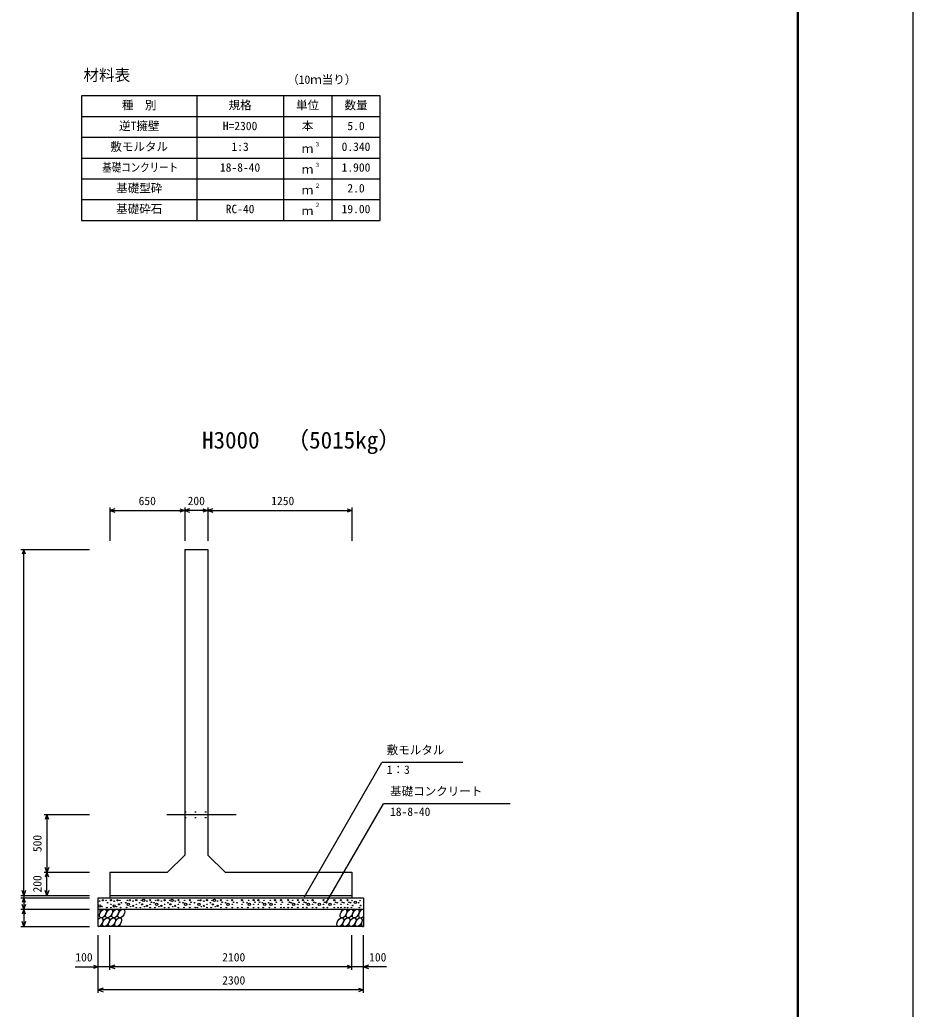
# Model space of a CAD drawing. Units: millimetres, scale not verified. Extents: x -42000 to 42000, y -14850 to 14850.
# Drawn here: x 34253 to 42000, y -9221 to -642 of the extents above; entities that cross this region are included whole.
import ezdxf
from ezdxf.enums import TextEntityAlignment as Align

# ---------------------------------------------------------------- set-up
doc = ezdxf.new("R2010")
doc.units = ezdxf.units.MM
doc.header["$LTSCALE"] = 50
doc.linetypes.add('DOTTED', pattern=[1.75, 0.25, -1.5])
doc.linetypes.add('LONG_DASHED_DOTTED', pattern=[15.25, 12, -1.5, 0.25, -1.5])
for name, color, linetype, lineweight in [('0-0_CENTER', 7, 'LONG_DASHED_DOTTED', 25), ('0-1_DIM', 7, 'Continuous', 25), ('0-2_Defpoints', 5, 'Continuous', 25), ('0-3_HATCH', 6, 'Continuous', 25), ('0-4_HYO', 3, 'Continuous', 25), ('0-5_HYO2', 4, 'Continuous', 25), ('0-6_OUTLINE', 1, 'Continuous', 25), ('0-7_OUTLINE2', 4, 'DOTTED', 25), ('0-8_TXT', 7, 'Continuous', 25), ('0-9_WAKU', 3, 'Continuous', 25)]:
    doc.layers.add(name, color=color, linetype=linetype, lineweight=lineweight)
doc.styles.add('ＭＳ ゴシック', font='')
doc.styles.get('ＭＳ ゴシック').set_extended_font_data('MS Gothic')

msp = doc.modelspace()

# ---------------------------------------------------------------- linework, layer by layer
at = {"layer": '0-0_CENTER'}
msp.add_line((35529.23, -7534.23), (36164.23, -7534.23), dxfattribs=at)
at = {"layer": '0-1_DIM'}
for p, q in [((35033.84, -4872.34), (35033.84, -5159.23)), ((35683.84, -4872.34), (35683.84, -5159.23)), ((35883.84, -4872.34), (35883.84, -5159.23)), ((37133.84, -4872.34), (37133.84, -5159.23)), ((35033.84, -4897.34), (35683.84, -4897.34)), ((35883.84, -4897.34), (35683.84, -4897.34)), ((35883.84, -4897.34), (37133.84, -4897.34)), ((34263.84, -5234.23), (34858.84, -5234.23)), ((34288.84, -8234.23), (34288.84, -5234.23)), ((36720.99, -8245.55), (37392.26, -7082.88)), ((38094.67, -7082.88), (37392.26, -7082.88)), ((36910.47, -8299.95), (37406.74, -7440.39)), ((38506.28, -7440.39), (37406.74, -7440.39)), ((34463.84, -7534.23), (34858.84, -7534.23)), ((34488.84, -7534.23), (34488.84, -8034.23)), ((34463.84, -8034.23), (34858.84, -8034.23)), ((34488.84, -8234.23), (34488.84, -8034.23)), ((34263.84, -8234.23), (34858.84, -8234.23)), ((34288.84, -8234.23), (34288.84, -8254.23)), ((34263.84, -8254.23), (34858.84, -8254.23)), ((34288.84, -8254.23), (34288.84, -8354.23)), ((34263.84, -8354.23), (34858.84, -8354.23)), ((34288.84, -8354.23), (34288.84, -8504.23)), ((34263.84, -8504.23), (34858.84, -8504.23)), ((34933.84, -9079.23), (34933.84, -8579.23)), ((35033.84, -8879.23), (35033.84, -8579.23)), ((37133.84, -8879.23), (37133.84, -8579.23)), ((37133.84, -8879.23), (37133.84, -8579.23)), ((37233.84, -9079.23), (37233.84, -8579.23)), ((34734.29, -8854.23), (34933.84, -8854.23)), ((35033.84, -8854.23), (34933.84, -8854.23)), ((37133.84, -8854.23), (35033.84, -8854.23)), ((37233.84, -8854.23), (37133.84, -8854.23)), ((37433.38, -8854.23), (37233.84, -8854.23)), ((37233.84, -9054.23), (34933.84, -9054.23))]:
    msp.add_line(p, q, dxfattribs=at)
for points in [[(35076.13, -4881.95), (35033.84, -4897.34), (35076.13, -4912.73)], [(35641.55, -4881.95), (35683.84, -4897.34), (35641.55, -4912.73)], [(35726.13, -4881.95), (35683.84, -4897.34), (35726.13, -4912.73)], [(35841.55, -4881.95), (35883.84, -4897.34), (35841.55, -4912.73)], [(35926.13, -4881.95), (35883.84, -4897.34), (35926.13, -4912.73)], [(37091.55, -4881.95), (37133.84, -4897.34), (37091.55, -4912.73)], [(34304.23, -5276.52), (34288.84, -5234.23), (34273.45, -5276.52)], [(34504.23, -7576.52), (34488.84, -7534.23), (34473.45, -7576.52)], [(34504.23, -7991.95), (34488.84, -8034.23), (34473.45, -7991.95)], [(34504.23, -8076.52), (34488.84, -8034.23), (34473.45, -8076.52)], [(34304.23, -8191.95), (34288.84, -8234.23), (34273.45, -8191.95)], [(34504.23, -8191.95), (34488.84, -8234.23), (34473.45, -8191.95)], [(34304.23, -8296.52), (34288.84, -8254.23), (34273.45, -8296.52)], [(34304.23, -8311.95), (34288.84, -8354.23), (34273.45, -8311.95)], [(34304.23, -8396.52), (34288.84, -8354.23), (34273.45, -8396.52)], [(34304.23, -8461.95), (34288.84, -8504.23), (34273.45, -8461.95)], [(34891.55, -8838.84), (34933.84, -8854.23), (34891.55, -8869.62)], [(35076.13, -8838.84), (35033.84, -8854.23), (35076.13, -8869.62)], [(37091.55, -8838.84), (37133.84, -8854.23), (37091.55, -8869.62)], [(37276.13, -8838.84), (37233.84, -8854.23), (37276.13, -8869.62)], [(34976.13, -9038.84), (34933.84, -9054.23), (34976.13, -9069.62)], [(37191.55, -9038.84), (37233.84, -9054.23), (37191.55, -9069.62)]]:
    msp.add_lwpolyline(points, dxfattribs=at)
at = {"layer": '0-2_Defpoints'}
msp.add_lwpolyline([(0, -14850), (42000, -14850), (42000, 14850), (0, 14850)], close=True, dxfattribs=at)
at = {"layer": '0-3_HATCH'}
for centre, radius in [((34945.74, -8325.2), 10), ((34945.74, -8284.06), 2.5), ((34973.78, -8277.05), 5), ((35000.91, -8277.05), 2.5), ((35014.93, -8298.07), 2.5), ((35043.81, -8276.18), 5), ((35043.81, -8312.07), 2.5), ((35071.85, -8325.2), 10), ((35071.85, -8284.06), 2.5), ((35099.88, -8277.05), 5), ((35113.9, -8312.07), 5), ((35120.91, -8277.05), 2.5), ((35134.93, -8298.07), 2.5), ((35172.75, -8298.07), 2.5), ((35193.78, -8312.07), 10), ((35186.77, -8277.05), 2.5), ((35207.8, -8277.05), 5), ((35235.83, -8325.2), 5), ((35235.83, -8284.06), 2.5), ((35263.87, -8276.18), 5), ((35263.87, -8312.07), 2.5), ((35292.75, -8298.07), 2.5), ((35306.77, -8277.05), 2.5), ((35313.78, -8312.07), 5), ((35327.8, -8277.05), 10), ((35355.83, -8325.2), 5), ((35355.83, -8284.06), 2.5), ((35383.87, -8276.18), 5), ((35383.87, -8312.07), 2.5), ((35395.21, -8293.75), 2.5), ((35417.97, -8298.07), 2.5), ((35439, -8312.07), 10), ((35431.99, -8277.05), 2.5), ((35453.02, -8277.05), 5), ((35481.06, -8325.2), 5), ((35481.06, -8284.06), 2.5), ((35509.1, -8276.18), 5), ((35509.1, -8312.07), 2.5), ((35537.97, -8298.07), 2.5), ((35551.99, -8277.05), 2.5), ((35559, -8312.07), 5), ((35573.02, -8277.05), 10), ((35601.06, -8325.2), 5), ((35601.06, -8284.06), 2.5), ((35629.1, -8276.18), 5), ((35629.1, -8312.07), 2.5), ((35640.44, -8293.75), 2.5), ((35669.9, -8298.07), 2.5), ((35690.93, -8312.07), 10), ((35683.92, -8277.05), 2.5), ((35727.54, -8276.18), 5), ((35727.54, -8312.07), 2.5), ((35738.88, -8293.75), 2.5), ((35768.34, -8298.07), 2.5), ((35807.06, -8312.07), 10), ((35800.05, -8277.05), 2.5), ((35821.08, -8277.05), 5), ((35849.12, -8325.2), 5), ((35849.12, -8284.06), 2.5), ((35877.16, -8276.18), 5), ((35877.16, -8312.07), 2.5), ((35906.03, -8298.07), 2.5), ((35920.05, -8277.05), 2.5), ((35927.06, -8312.07), 5), ((35941.08, -8277.05), 10), ((35969.12, -8325.2), 5), ((35969.12, -8284.06), 2.5), ((35997.16, -8276.18), 5), ((35997.16, -8312.07), 2.5), ((36008.5, -8293.75), 2.5), ((36037.96, -8298.07), 2.5), ((36058.99, -8312.07), 10), ((36051.97, -8277.05), 2.5), ((36095.59, -8276.18), 5), ((36095.59, -8312.07), 2.5), ((36106.93, -8293.75), 2.5), ((36136.39, -8298.07), 2.5), ((36180.19, -8276.18), 5), ((36180.19, -8312.07), 2.5), ((36191.53, -8293.75), 2.5), ((36223.55, -8298.07), 2.5), ((36244.58, -8312.07), 10), ((36237.57, -8277.05), 2.5), ((36281.19, -8276.18), 5), ((36281.19, -8312.07), 2.5), ((36292.53, -8293.75), 2.5), ((36322.31, -8276.18), 5), ((36322.31, -8312.07), 2.5), ((36333.65, -8293.75), 2.5), ((36356.83, -8298.07), 2.5), ((36377.86, -8312.07), 10), ((36370.84, -8277.05), 2.5), ((36411.26, -8298.07), 2.5), ((36432.29, -8312.07), 10), ((36425.28, -8277.05), 2.5), ((36466.4, -8276.18), 5), ((36466.4, -8312.07), 2.5), ((36477.73, -8293.75), 2.5), ((36517.95, -8276.18), 5), ((36517.95, -8312.07), 2.5), ((36529.29, -8293.75), 2.5), ((36580.75, -8276.18), 5), ((36580.75, -8312.07), 2.5), ((36592.09, -8293.75), 2.5), ((36606.56, -8298.07), 2.5), ((36627.59, -8312.07), 10), ((36620.57, -8277.05), 2.5), ((36663.97, -8276.18), 5), ((36663.97, -8312.07), 2.5), ((36675.31, -8293.75), 2.5), ((36708.73, -8276.18), 5), ((36708.73, -8312.07), 2.5), ((36720.07, -8293.75), 2.5), ((36734.53, -8298.07), 2.5), ((36755.56, -8312.07), 10), ((36748.55, -8277.05), 2.5), ((36792.67, -8276.18), 5), ((36792.67, -8312.07), 2.5), ((36804.01, -8293.75), 2.5), ((36818.48, -8298.07), 2.5), ((36849.91, -8312.07), 10), ((36887.03, -8276.18), 5), ((36887.03, -8312.07), 2.5), ((36898.36, -8293.75), 2.5), ((36912.83, -8298.07), 2.5), ((36943.39, -8312.07), 10), ((36980.5, -8276.18), 5), ((36980.5, -8312.07), 2.5), ((36991.84, -8293.75), 2.5), ((37006.3, -8298.07), 2.5), ((37037.84, -8276.18), 5), ((37037.84, -8312.07), 2.5), ((37049.18, -8293.75), 2.5), ((37063.64, -8298.07), 2.5), ((37095.55, -8276.18), 5), ((37095.55, -8312.07), 2.5), ((37106.89, -8293.75), 2.5), ((37121.35, -8298.07), 2.5), ((37133.42, -8280.09), 2.5), ((37140.43, -8322.11), 2.5), ((37163.98, -8294.1), 10), ((37190.69, -8298.07), 2.5), ((37202.76, -8280.09), 2.5), ((37209.77, -8322.11), 2.5), ((34966.77, -8332.21), 2.5), ((35007.92, -8340.09), 2.5), ((35043.81, -8340.09), 2.5), ((35092.87, -8332.21), 2.5), ((35127.92, -8340.09), 2.5), ((35179.76, -8340.09), 2.5), ((35214.81, -8332.21), 2.5), ((35263.87, -8340.09), 2.5), ((35299.76, -8340.09), 2.5), ((35334.81, -8332.21), 2.5), ((35383.87, -8340.09), 2.5), ((35424.98, -8340.09), 2.5), ((35460.03, -8332.21), 2.5), ((35509.1, -8340.09), 2.5), ((35544.98, -8340.09), 2.5), ((35580.03, -8332.21), 2.5), ((35629.1, -8340.09), 2.5), ((35676.91, -8340.09), 2.5), ((35727.54, -8340.09), 2.5), ((35775.35, -8340.09), 2.5), ((35793.04, -8340.09), 2.5), ((35828.09, -8332.21), 2.5), ((35877.16, -8340.09), 2.5), ((35913.04, -8340.09), 2.5), ((35948.09, -8332.21), 2.5), ((35997.16, -8340.09), 2.5), ((36044.97, -8340.09), 2.5), ((36095.59, -8340.09), 2.5), ((36143.4, -8340.09), 2.5), ((36180.19, -8340.09), 2.5), ((36230.56, -8340.09), 2.5), ((36281.19, -8340.09), 2.5), ((36322.31, -8340.09), 2.5), ((36363.84, -8340.09), 2.5), ((36418.27, -8340.09), 2.5), ((36466.4, -8340.09), 2.5), ((36517.95, -8340.09), 2.5), ((36543.97, -8340.09), 2.5), ((36580.75, -8340.09), 2.5), ((36613.57, -8340.09), 2.5), ((36663.97, -8340.09), 2.5), ((36708.73, -8340.09), 2.5), ((36741.54, -8340.09), 2.5), ((36792.67, -8340.09), 2.5), ((36825.49, -8340.09), 2.5), ((36887.03, -8340.09), 2.5), ((36919.84, -8340.09), 2.5), ((36980.5, -8340.09), 2.5), ((37013.31, -8340.09), 2.5), ((37037.84, -8340.09), 2.5), ((37070.65, -8340.09), 2.5), ((37095.55, -8340.09), 2.5), ((37128.36, -8340.09), 2.5), ((37197.7, -8340.09), 2.5)]:
    msp.add_circle(centre, radius, dxfattribs=at)
for centre, start_param, end_param in [((34921.47, -8391.75), 4.385593, 6.6745444), ((37219.98, -8391.75), 0.3357715, 4.4411806), ((34946.8, -8466.75), 3.5111464, 7.548991), ((37245.3, -8466.75), 1.2110787, 3.5658734)]:
    msp.add_ellipse(centre, major_axis=(21.81, 35.31), ratio=0.5792, start_param=start_param, end_param=end_param, dxfattribs=at)
for centre in [(34974.68, -8391.75), (35027.89, -8391.75), (35081.1, -8391.75), (35134.31, -8391.75), (37060.35, -8391.75), (37113.56, -8391.75), (37166.77, -8391.75), (35000, -8466.75), (35053.21, -8466.75), (35106.42, -8466.75), (37032.47, -8466.75), (37085.67, -8466.75), (37138.88, -8466.75), (37192.09, -8466.75)]:
    msp.add_ellipse(centre, major_axis=(21.81, 35.31), ratio=0.5792, dxfattribs=at)
at = {"layer": '0-4_HYO'}
for p, q in [((35788.84, -1301.23), (35788.84, -2381.23)), ((36538.84, -1301.23), (36538.84, -2381.23)), ((36958.84, -1301.23), (36958.84, -2381.23)), ((34788.84, -1481.23), (37378.84, -1481.23))]:
    msp.add_line(p, q, dxfattribs=at)
msp.add_lwpolyline([(34788.84, -2381.23), (37378.84, -2381.23), (37378.84, -1301.23), (34788.84, -1301.23)], close=True, dxfattribs=at)
at = {"layer": '0-5_HYO2'}
for p, q in [((34788.84, -1661.23), (37378.84, -1661.23)), ((34788.84, -1841.23), (37378.84, -1841.23)), ((34788.84, -2021.23), (37378.84, -2021.23)), ((34788.84, -2201.23), (37378.84, -2201.23))]:
    msp.add_line(p, q, dxfattribs=at)
at = {"layer": '0-6_OUTLINE'}
for p, q in [((35683.84, -5234.23), (35683.84, -7884.23)), ((35683.84, -5234.23), (35883.84, -5234.23)), ((35883.84, -5234.23), (35883.84, -7884.23)), ((35683.84, -7884.23), (35533.84, -8034.23)), ((35033.84, -8034.23), (35533.84, -8034.23)), ((35033.84, -8034.23), (35033.84, -8254.23)), ((37133.84, -8034.23), (37133.84, -8254.23)), ((35033.84, -8234.23), (37133.84, -8234.23)), ((34933.84, -8254.23), (37233.84, -8254.23)), ((37233.84, -8254.23), (37233.84, -8504.23)), ((34933.84, -8354.23), (37233.84, -8354.23))]:
    msp.add_line(p, q, dxfattribs=at)
for points in [[(35883.84, -7884.23), (36033.84, -8034.23), (37133.84, -8034.23)], [(37233.84, -8504.23), (34933.84, -8504.23), (34933.84, -8254.23)]]:
    msp.add_lwpolyline(points, dxfattribs=at)
at = {"layer": '0-7_OUTLINE2'}
for p, q in [((35683.84, -7509.23), (35883.84, -7509.23)), ((35683.84, -7559.23), (35883.84, -7559.23))]:
    msp.add_line(p, q, dxfattribs=at)
at = {"layer": '0-9_WAKU', "lineweight": 50}
msp.add_lwpolyline([(1000, -13850), (41000, -13850), (41000, 13850), (1000, 13850)], close=True, dxfattribs=at)

# ---------------------------------------------------------------- texts
at = {"layer": '0-1_DIM', "style": 'ＭＳ ゴシック'}
for s, p in [('650', (35283.84, -4872.34)), ('200', (35708.84, -4872.34)), ('1250', (36433.84, -4872.34)), ('敷モルタル', (37435.11, -7032.88)), ('1：3', (37435.11, -7202.99)), ('基礎コンクリート', (37463.99, -7390.39)), ('18-8-40', (37463.99, -7568.02)), ('100', (34735.2, -8829.23)), ('2100', (36008.84, -8829.23)), ('100', (37282.48, -8829.23)), ('2300', (36008.84, -9029.23))]:
    msp.add_text(s, height=73.31, dxfattribs=at).set_placement(p, align=Align.BOTTOM_LEFT)
for s, p in [('500', (34463.84, -7859.23)), ('200', (34463.84, -8209.23))]:
    msp.add_text(s, height=73.31, rotation=90, dxfattribs=at).set_placement(p, align=Align.BOTTOM_LEFT)
at = {"layer": '0-8_TXT', "style": 'ＭＳ ゴシック'}
for s, height, p in [('材料表', 98.97, (34805.51, -1201.23)), ('（10ｍ当り）', 73.31, (36572.17, -1219.56)), ('種\u3000別', 73.31, (35138.84, -1441.23)), ('規格', 73.31, (36063.84, -1441.23)), ('単位', 73.31, (36648.84, -1441.23)), ('数量', 73.31, (37068.84, -1441.23)), ('逆T擁壁', 73.31, (35113.84, -1621.23)), ('H=2300', 73.31, (36013.84, -1621.23)), ('本', 73.31, (36698.84, -1621.23)), ('5.0', 73.31, (37093.84, -1621.23)), ('敷モルタル', 73.31, (35038.84, -1801.23)), ('1:3', 73.31, (36088.84, -1801.23)), ('３', 36.66, (36808.08, -1750.61)), ('0.340', 73.31, (37043.84, -1801.23)), ('ｍ', 73.31, (36698.84, -1817.89)), ('18-8-40', 73.31, (35988.84, -1981.23)), ('３', 36.66, (36808.08, -1930.61)), ('1.900', 73.31, (37043.84, -1981.23)), ('ｍ', 73.31, (36698.84, -1997.89)), ('基礎型砕', 73.31, (35088.84, -2161.23)), ('ｍ', 73.31, (36698.84, -2177.89)), ('２', 36.66, (36808.08, -2110.61)), ('2.0', 73.31, (37093.84, -2161.23)), ('２', 36.66, (36808.08, -2277.28)), ('基礎砕石', 73.31, (35088.84, -2341.23)), ('RC-40', 73.31, (36038.84, -2341.23)), ('ｍ', 73.31, (36698.84, -2357.89)), ('19.00', 73.31, (37043.84, -2341.23)), ('（5015kg）', 146.6, (36562.46, -4403.98)), ('H3000', 146.6, (35833.84, -4403.98))]:
    msp.add_text(s, height=height, dxfattribs=at).set_placement(p, align=Align.BOTTOM_LEFT)
at = {"layer": '0-8_TXT', "style": 'ＭＳ ゴシック', "width": 0.8}
msp.add_text('基礎コンクリート', height=73.31, dxfattribs=at).set_placement((34968.84, -1981.23), align=Align.BOTTOM_LEFT)

doc.saveas('drawing.dxf')
